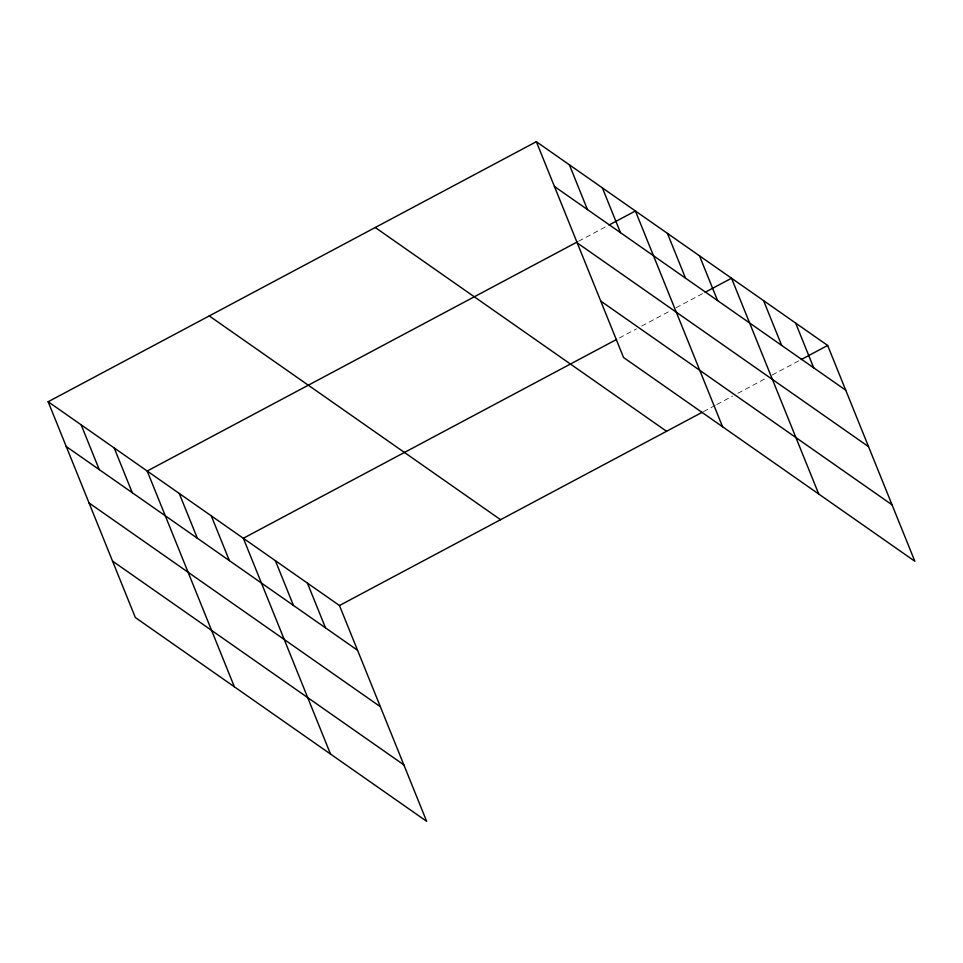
<?xml version="1.0" encoding="UTF-8"?>
<svg xmlns="http://www.w3.org/2000/svg" width="963" height="963" viewBox="0 0 963 963"><rect width="100%" height="100%" fill="white"/><g stroke="black" fill="none" stroke-linecap="round" stroke-linejoin="round"><path stroke-width="0.72" stroke-dasharray="4.82 3.61" d="M578.607 241.219L606.341 226.449M619.281 338.013L636.447 328.865M641.731 326.048L670.79 310.58M676.062 307.763L702.472 293.691M703.532 411.586L715.425 405.254M716.737 404.556L732.59 396.106M737.875 393.301L766.921 377.821M772.206 375.004L799.928 360.234"/><path stroke-width="1.44" d="M48.15 401.74L339.47 605.522L426.657 821.307L135.338 617.536L48.15 401.74L536.343 141.693L827.662 345.464L914.85 561.26L623.53 357.478L536.343 141.693M577.294 241.93L147.195 471.027L234.382 686.812M608.989 225.041L635.399 210.981L722.575 426.765M616.645 339.421L243.338 538.269L330.514 754.065M705.121 292.283L731.531 278.223L818.719 494.007M339.47 605.522L702.22 412.284M801.252 359.536L827.662 345.464M554.435 186.461L845.755 390.232M577.234 242.893L868.554 446.663M600.731 301.046L892.051 504.817M375.245 227.509L666.565 431.28M209.26 315.924L500.567 519.695M66.23 446.507L357.55 650.278M89.041 502.951L380.361 706.722M112.527 561.092L403.846 764.863M795.619 323.05L813.711 367.818M763.575 300.637L781.655 345.392M699.487 255.809L717.567 300.564M667.443 233.395L685.524 278.151M602.381 187.881L620.461 232.649M569.362 164.781L587.442 209.549M307.426 583.096L325.506 627.864M275.382 560.683L293.462 605.45M211.294 515.855L229.375 560.622M179.238 493.441L197.331 538.209M114.188 447.927L132.268 492.695M81.169 424.839L99.249 469.607"/></g></svg>
